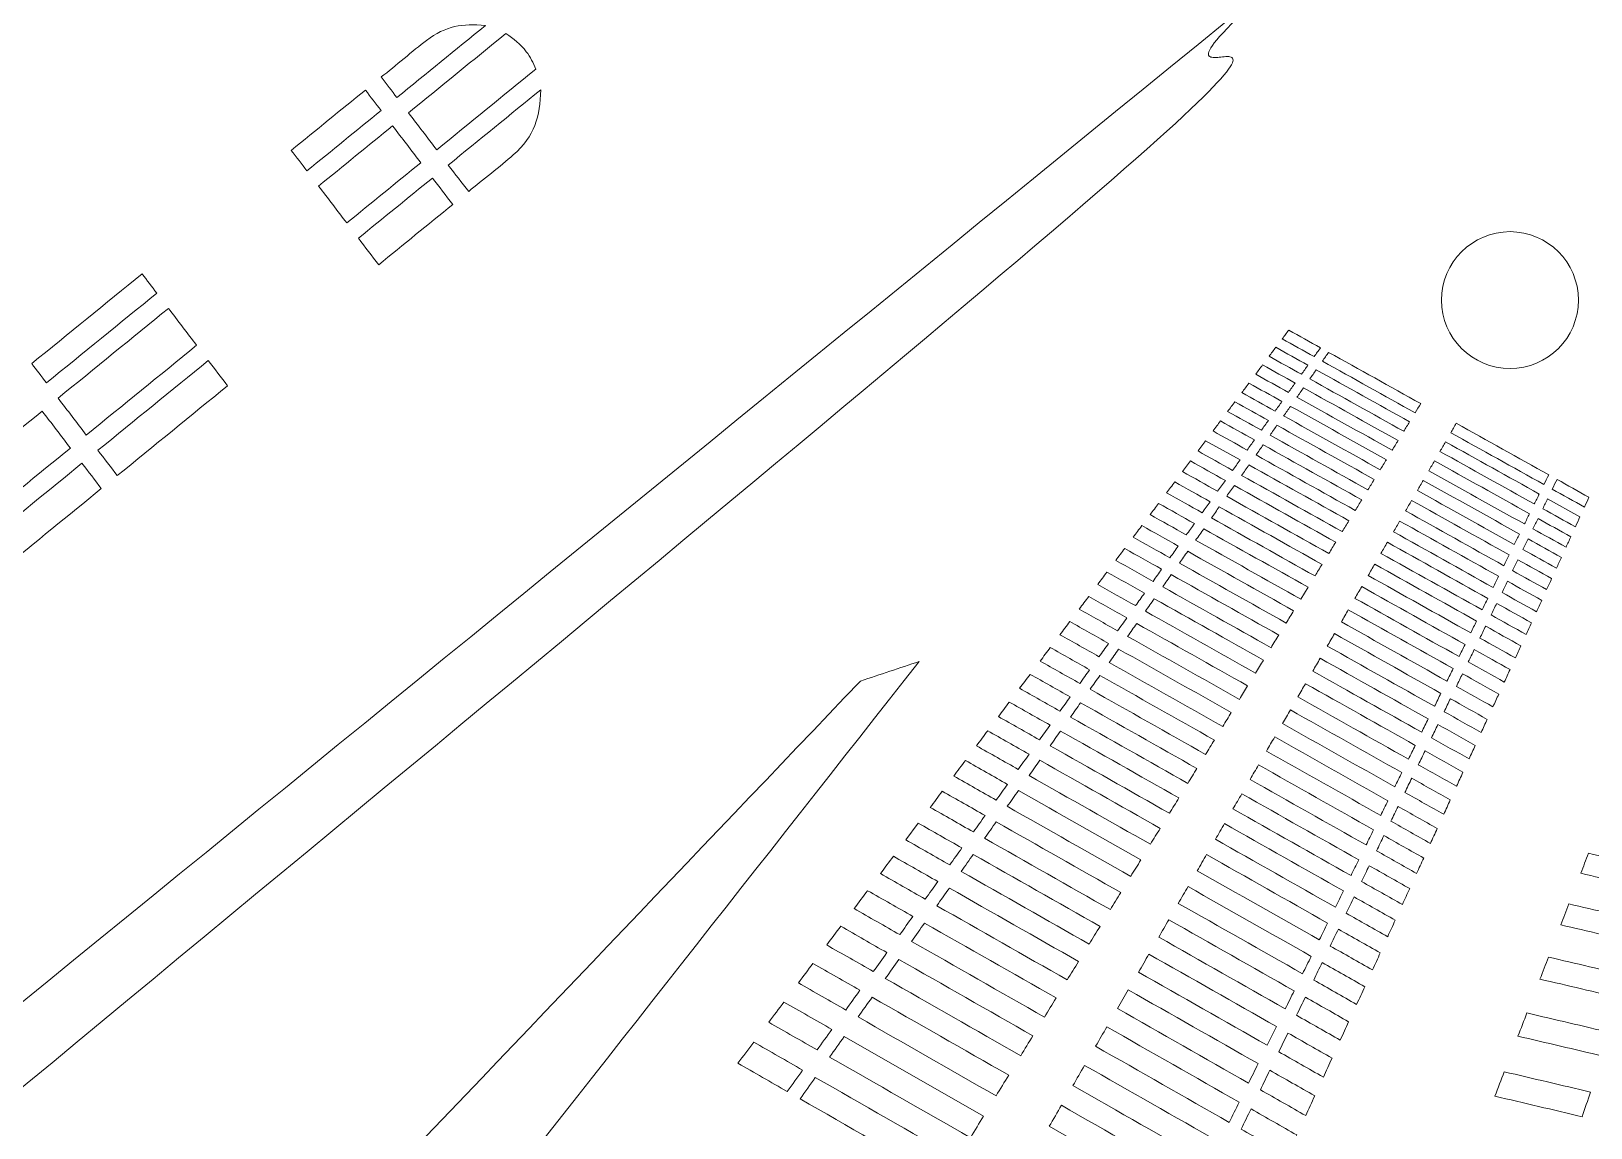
# Model space of a CAD drawing. Header units: millimetres. Extents: x -751 to 1411, y -446 to 1681.
# Drawn here: x -538.7 to -353.3, y -188.4 to -58 of the extents above; entities that cross this region are included whole.
import ezdxf

# ---------------------------------------------------------------- set-up
doc = ezdxf.new("R2010")
doc.units = ezdxf.units.MM
doc.header["$MEASUREMENT"] = 0
doc.layers.add('Layer 6', color=7, linetype='Continuous')

msp = doc.modelspace()

# ---------------------------------------------------------------- linework, layer by layer
at = {"layer": 'Layer 6', "lineweight": 0}
for points, knots in [([(-198.52, 551.4), (-477.55, 551.4), (-697.08, 331.88), (-697.08, 52.85), (-697.08, -226.18), (-477.55, -445.71), (-198.52, -445.71), (80.51, -445.71), (300.03, -226.18), (300.03, 52.85), (300.03, 331.88), (80.51, 551.4), (-198.52, 551.4)], [0, 0, 0, 0, 1, 1, 1, 2, 2, 2, 3, 3, 3, 4, 4, 4, 4]), ([(-594.16, -217.79), (-525.24, -161.69), (-460.67, -108.99), (-390.08, -51.58), (-414.52, -73.59), (-375.37, -45.83), (-413.69, -78.7), (-452.01, -111.58), (-539.12, -182.65), (-586.79, -222.85), (-593.53, -224.51), (-590.73, -218.71), (-594.16, -217.79)], [0, 0, 0, 0, 1, 1, 1, 2, 2, 2, 3, 3, 3, 4, 4, 4, 4]), ([(-495.22, -65.94), (-495.84, -65.12), (-496.47, -64.33), (-497.08, -63.49), (-495.39, -62.18), (-493.32, -60.36), (-491.72, -59.15), (-489.38, -57.39), (-487.45, -57.11), (-484.71, -57.38), (-488.23, -60.25), (-491.72, -63.08), (-495.22, -65.94)], [0, 0, 0, 0, 1, 1, 1, 2, 2, 2, 3, 3, 3, 4, 4, 4, 4]), ([(-490.49, -72.15), (-491.61, -70.68), (-492.72, -69.22), (-493.84, -67.75), (-489.99, -64.61), (-486.13, -61.47), (-482.28, -58.33), (-481.33, -58.93), (-480.54, -59.58), (-479.84, -60.48), (-479.36, -61.09), (-479.01, -61.83), (-478.71, -62.55), (-482.64, -65.75), (-486.56, -68.95), (-490.49, -72.15)], [0, 0, 0, 0, 1, 1, 1, 2, 2, 2, 3, 3, 3, 4, 4, 4, 5, 5, 5, 5]), ([(-505.92, -74.65), (-506.54, -73.84), (-507.16, -73.02), (-507.78, -72.21), (-504.84, -69.82), (-501.91, -67.43), (-498.97, -65.04), (-498.35, -65.85), (-497.73, -66.67), (-497.11, -67.48), (-500.05, -69.87), (-502.98, -72.26), (-505.92, -74.65)], [0, 0, 0, 0, 1, 1, 1, 2, 2, 2, 3, 3, 3, 4, 4, 4, 4]), ([(-489.11, -73.96), (-485.45, -70.97), (-481.8, -68), (-478.13, -65.01), (-478.18, -68.21), (-478.85, -70.5), (-481.39, -72.76), (-482.88, -74.1), (-485.07, -75.72), (-486.69, -77.11), (-487.52, -76.07), (-488.3, -75.01), (-489.11, -73.96)], [0, 0, 0, 0, 1, 1, 1, 2, 2, 2, 3, 3, 3, 4, 4, 4, 4]), ([(-495.73, -69.29), (-494.62, -70.76), (-493.5, -72.22), (-492.38, -73.68), (-495.32, -76.07), (-498.25, -78.46), (-501.18, -80.85), (-502.3, -79.39), (-503.42, -77.92), (-504.53, -76.46), (-501.6, -74.07), (-498.67, -71.68), (-495.73, -69.29)], [0, 0, 0, 0, 1, 1, 1, 2, 2, 2, 3, 3, 3, 4, 4, 4, 4]), ([(-488.59, -78.65), (-491.53, -81.04), (-494.46, -83.43), (-497.39, -85.82), (-498.2, -84.77), (-499, -83.72), (-499.8, -82.66), (-496.87, -80.27), (-493.93, -77.89), (-491, -75.5), (-490.2, -76.55), (-489.4, -77.6), (-488.59, -78.65)], [0, 0, 0, 0, 1, 1, 1, 2, 2, 2, 3, 3, 3, 4, 4, 4, 4]), ([(-362.9, -98.15), (-367.39, -98.15), (-371.04, -94.51), (-371.04, -90.02), (-371.04, -85.52), (-367.39, -81.88), (-362.9, -81.88), (-358.41, -81.88), (-354.77, -85.52), (-354.77, -90.02), (-354.77, -94.51), (-358.41, -98.15), (-362.9, -98.15)], [0, 0, 0, 0, 1, 1, 1, 2, 2, 2, 3, 3, 3, 4, 4, 4, 4]), ([(-536.88, -99.86), (-537.46, -99.1), (-538.04, -98.33), (-538.63, -97.57), (-534.26, -94.01), (-529.89, -90.45), (-525.51, -86.89), (-524.93, -87.65), (-524.35, -88.42), (-523.76, -89.19), (-528.14, -92.75), (-532.51, -96.3), (-536.88, -99.86)], [0, 0, 0, 0, 1, 1, 1, 2, 2, 2, 3, 3, 3, 4, 4, 4, 4]), ([(-532.15, -106.07), (-533.26, -104.6), (-534.38, -103.14), (-535.5, -101.68), (-531.13, -98.12), (-526.75, -94.56), (-522.38, -91), (-521.27, -92.46), (-520.15, -93.93), (-519.03, -95.39), (-523.4, -98.95), (-527.78, -102.51), (-532.15, -106.07)], [0, 0, 0, 0, 1, 1, 1, 2, 2, 2, 3, 3, 3, 4, 4, 4, 4]), ([(-386.18, -96.74), (-387.45, -96.03), (-388.71, -95.33), (-389.98, -94.62), (-389.72, -94.28), (-389.46, -93.93), (-389.2, -93.59), (-387.94, -94.29), (-386.69, -94.99), (-385.43, -95.69), (-385.68, -96.04), (-385.93, -96.39), (-386.18, -96.74)], [0, 0, 0, 0, 1, 1, 1, 2, 2, 2, 3, 3, 3, 4, 4, 4, 4]), ([(-386.92, -97.76), (-387.18, -98.12), (-387.43, -98.48), (-387.69, -98.84), (-388.97, -98.12), (-390.25, -97.41), (-391.53, -96.7), (-391.27, -96.34), (-391, -95.99), (-390.74, -95.63), (-389.46, -96.34), (-388.19, -97.05), (-386.92, -97.76)], [0, 0, 0, 0, 1, 1, 1, 2, 2, 2, 3, 3, 3, 4, 4, 4, 4]), ([(-374.18, -103.42), (-377.85, -101.38), (-381.53, -99.33), (-385.2, -97.28), (-384.95, -96.93), (-384.71, -96.58), (-384.46, -96.23), (-380.81, -98.26), (-377.16, -100.29), (-373.51, -102.33), (-373.73, -102.69), (-373.96, -103.06), (-374.18, -103.42)], [0, 0, 0, 0, 1, 1, 1, 2, 2, 2, 3, 3, 3, 4, 4, 4, 4]), ([(-530.77, -107.88), (-526.39, -104.32), (-522.02, -100.76), (-517.65, -97.2), (-516.89, -98.2), (-516.12, -99.21), (-515.36, -100.21), (-519.73, -103.77), (-524.1, -107.33), (-528.47, -110.89), (-529.23, -109.89), (-530, -108.88), (-530.77, -107.88)], [0, 0, 0, 0, 1, 1, 1, 2, 2, 2, 3, 3, 3, 4, 4, 4, 4]), ([(-388.44, -99.89), (-388.71, -100.26), (-388.97, -100.63), (-389.24, -101), (-390.54, -100.27), (-391.83, -99.55), (-393.13, -98.83), (-392.86, -98.46), (-392.59, -98.1), (-392.31, -97.73), (-391.02, -98.45), (-389.73, -99.17), (-388.44, -99.89)], [0, 0, 0, 0, 1, 1, 1, 2, 2, 2, 3, 3, 3, 4, 4, 4, 4]), ([(-390.01, -102.08), (-390.28, -102.46), (-390.56, -102.84), (-390.83, -103.22), (-392.14, -102.48), (-393.46, -101.75), (-394.78, -101.01), (-394.5, -100.64), (-394.21, -100.27), (-393.93, -99.89), (-392.63, -100.62), (-391.32, -101.35), (-390.01, -102.08)], [0, 0, 0, 0, 1, 1, 1, 2, 2, 2, 3, 3, 3, 4, 4, 4, 4]), ([(-374.84, -104.49), (-375.07, -104.87), (-375.3, -105.24), (-375.53, -105.62), (-379.25, -103.54), (-382.97, -101.47), (-386.7, -99.39), (-386.44, -99.03), (-386.19, -98.67), (-385.93, -98.31), (-382.23, -100.37), (-378.53, -102.43), (-374.84, -104.49)], [0, 0, 0, 0, 1, 1, 1, 2, 2, 2, 3, 3, 3, 4, 4, 4, 4]), ([(-376.91, -107.87), (-380.68, -105.77), (-384.46, -103.66), (-388.23, -101.56), (-387.97, -101.19), (-387.71, -100.82), (-387.44, -100.45), (-383.7, -102.54), (-379.95, -104.63), (-376.2, -106.72), (-376.44, -107.1), (-376.67, -107.49), (-376.91, -107.87)], [0, 0, 0, 0, 1, 1, 1, 2, 2, 2, 3, 3, 3, 4, 4, 4, 4]), ([(-537.39, -103.22), (-536.27, -104.68), (-535.15, -106.14), (-534.04, -107.61), (-537.96, -110.81), (-541.89, -114), (-545.82, -117.2), (-546.93, -115.74), (-548.05, -114.27), (-549.17, -112.81), (-545.24, -109.61), (-541.31, -106.41), (-537.39, -103.22)], [0, 0, 0, 0, 1, 1, 1, 2, 2, 2, 3, 3, 3, 4, 4, 4, 4]), ([(-391.62, -104.33), (-391.9, -104.72), (-392.18, -105.11), (-392.46, -105.5), (-393.8, -104.75), (-395.13, -104.01), (-396.47, -103.26), (-396.18, -102.88), (-395.89, -102.49), (-395.6, -102.11), (-394.27, -102.85), (-392.95, -103.59), (-391.62, -104.33)], [0, 0, 0, 0, 1, 1, 1, 2, 2, 2, 3, 3, 3, 4, 4, 4, 4]), ([(-377.6, -109), (-377.85, -109.4), (-378.09, -109.8), (-378.33, -110.19), (-382.16, -108.06), (-385.98, -105.92), (-389.81, -103.79), (-389.54, -103.41), (-389.27, -103.03), (-389, -102.65), (-385.2, -104.76), (-381.4, -106.88), (-377.6, -109)], [0, 0, 0, 0, 1, 1, 1, 2, 2, 2, 3, 3, 3, 4, 4, 4, 4]), ([(-393.28, -106.64), (-393.57, -107.04), (-393.86, -107.44), (-394.14, -107.85), (-395.5, -107.09), (-396.85, -106.33), (-398.2, -105.58), (-397.91, -105.18), (-397.61, -104.79), (-397.31, -104.39), (-395.97, -105.14), (-394.63, -105.89), (-393.28, -106.64)], [0, 0, 0, 0, 1, 1, 1, 2, 2, 2, 3, 3, 3, 4, 4, 4, 4]), ([(-379.04, -111.35), (-379.29, -111.76), (-379.54, -112.17), (-379.79, -112.58), (-383.67, -110.41), (-387.55, -108.24), (-391.43, -106.08), (-391.15, -105.69), (-390.87, -105.29), (-390.6, -104.9), (-386.75, -107.05), (-382.89, -109.2), (-379.04, -111.35)], [0, 0, 0, 0, 1, 1, 1, 2, 2, 2, 3, 3, 3, 4, 4, 4, 4]), ([(-369.94, -105.79), (-369.72, -105.41), (-369.51, -105.04), (-369.29, -104.67), (-365.63, -106.71), (-361.96, -108.75), (-358.3, -110.79), (-358.49, -111.18), (-358.68, -111.56), (-358.87, -111.95), (-362.56, -109.89), (-366.25, -107.84), (-369.94, -105.79)], [0, 0, 0, 0, 1, 1, 1, 2, 2, 2, 3, 3, 3, 4, 4, 4, 4]), ([(-394.99, -109.02), (-395.28, -109.43), (-395.58, -109.85), (-395.88, -110.26), (-397.25, -109.49), (-398.62, -108.72), (-399.99, -107.96), (-399.69, -107.55), (-399.38, -107.14), (-399.08, -106.74), (-399.08, -106.74), (-394.99, -109.02), (-394.99, -109.02)], [0, 0, 0, 0, 1, 1, 1, 2, 2, 2, 3, 3, 3, 4, 4, 4, 4]), ([(-380.53, -113.77), (-380.78, -114.19), (-381.04, -114.61), (-381.3, -115.03), (-385.23, -112.83), (-389.16, -110.63), (-393.09, -108.43), (-392.81, -108.03), (-392.52, -107.63), (-392.24, -107.22), (-388.34, -109.41), (-384.43, -111.59), (-380.53, -113.77)], [0, 0, 0, 0, 1, 1, 1, 2, 2, 2, 3, 3, 3, 4, 4, 4, 4]), ([(-370.56, -106.87), (-366.85, -108.94), (-363.14, -111.01), (-359.42, -113.08), (-359.62, -113.47), (-359.81, -113.87), (-360.01, -114.26), (-363.75, -112.18), (-367.49, -110.1), (-371.23, -108.01), (-371, -107.63), (-370.78, -107.25), (-370.56, -106.87)], [0, 0, 0, 0, 1, 1, 1, 2, 2, 2, 3, 3, 3, 4, 4, 4, 4]), ([(-396.74, -111.47), (-397.05, -111.9), (-397.35, -112.32), (-397.66, -112.75), (-399.05, -111.97), (-400.44, -111.19), (-401.83, -110.41), (-401.52, -109.99), (-401.2, -109.57), (-400.89, -109.15), (-399.51, -109.92), (-398.12, -110.7), (-396.74, -111.47)], [0, 0, 0, 0, 1, 1, 1, 2, 2, 2, 3, 3, 3, 4, 4, 4, 4]), ([(-360.58, -115.42), (-360.78, -115.83), (-360.98, -116.24), (-361.18, -116.64), (-364.97, -114.53), (-368.76, -112.42), (-372.55, -110.3), (-372.32, -109.91), (-372.1, -109.52), (-371.87, -109.13), (-368.11, -111.23), (-364.34, -113.33), (-360.58, -115.42)], [0, 0, 0, 0, 1, 1, 1, 2, 2, 2, 3, 3, 3, 4, 4, 4, 4]), ([(-530.36, -112.43), (-534.29, -115.63), (-538.21, -118.83), (-542.14, -122.02), (-542.9, -121.02), (-543.67, -120.02), (-544.44, -119.01), (-540.51, -115.82), (-536.58, -112.62), (-532.66, -109.42), (-531.89, -110.42), (-531.12, -111.43), (-530.36, -112.43)], [0, 0, 0, 0, 1, 1, 1, 2, 2, 2, 3, 3, 3, 4, 4, 4, 4]), ([(-382.05, -116.26), (-382.32, -116.69), (-382.58, -117.12), (-382.85, -117.55), (-386.83, -115.32), (-390.82, -113.09), (-394.81, -110.86), (-394.52, -110.44), (-394.22, -110.03), (-393.93, -109.61), (-389.97, -111.83), (-386.01, -114.04), (-382.05, -116.26)], [0, 0, 0, 0, 1, 1, 1, 2, 2, 2, 3, 3, 3, 4, 4, 4, 4]), ([(-398.55, -113.99), (-398.86, -114.43), (-399.18, -114.87), (-399.49, -115.3), (-400.9, -114.51), (-402.32, -113.72), (-403.73, -112.93), (-403.4, -112.5), (-403.08, -112.07), (-402.76, -111.64), (-401.35, -112.42), (-399.95, -113.21), (-398.55, -113.99)], [0, 0, 0, 0, 1, 1, 1, 2, 2, 2, 3, 3, 3, 4, 4, 4, 4]), ([(-383.62, -118.81), (-383.89, -119.26), (-384.17, -119.7), (-384.44, -120.15), (-388.48, -117.88), (-392.53, -115.62), (-396.58, -113.35), (-396.27, -112.92), (-395.97, -112.5), (-395.67, -112.07), (-391.65, -114.32), (-387.64, -116.57), (-383.62, -118.81)], [0, 0, 0, 0, 1, 1, 1, 2, 2, 2, 3, 3, 3, 4, 4, 4, 4]), ([(-361.77, -117.84), (-361.98, -118.25), (-362.18, -118.67), (-362.39, -119.09), (-366.23, -116.95), (-370.07, -114.8), (-373.91, -112.66), (-373.68, -112.26), (-373.45, -111.85), (-373.21, -111.45), (-369.4, -113.58), (-365.59, -115.71), (-361.77, -117.84)], [0, 0, 0, 0, 1, 1, 1, 2, 2, 2, 3, 3, 3, 4, 4, 4, 4]), ([(-357.88, -112.5), (-357.69, -112.11), (-357.5, -111.73), (-357.31, -111.34), (-356.05, -112.05), (-354.78, -112.75), (-353.51, -113.46), (-353.69, -113.85), (-353.87, -114.24), (-354.05, -114.63), (-355.33, -113.92), (-356.6, -113.21), (-357.88, -112.5)], [0, 0, 0, 0, 1, 1, 1, 2, 2, 2, 3, 3, 3, 4, 4, 4, 4]), ([(-400.41, -116.59), (-400.73, -117.04), (-401.06, -117.49), (-401.38, -117.94), (-402.81, -117.14), (-404.25, -116.33), (-405.68, -115.53), (-405.35, -115.09), (-405.01, -114.64), (-404.68, -114.2), (-403.26, -114.99), (-401.83, -115.79), (-400.41, -116.59)], [0, 0, 0, 0, 1, 1, 1, 2, 2, 2, 3, 3, 3, 4, 4, 4, 4]), ([(-385.24, -121.45), (-385.52, -121.91), (-385.8, -122.36), (-386.08, -122.82), (-390.18, -120.52), (-394.29, -118.22), (-398.39, -115.92), (-398.08, -115.48), (-397.77, -115.04), (-397.46, -114.6), (-393.39, -116.88), (-389.31, -119.17), (-385.24, -121.45)], [0, 0, 0, 0, 1, 1, 1, 2, 2, 2, 3, 3, 3, 4, 4, 4, 4]), ([(-375.31, -115.08), (-375.07, -114.66), (-374.83, -114.25), (-374.6, -113.84), (-370.73, -116), (-366.86, -118.16), (-362.99, -120.31), (-363.21, -120.74), (-363.42, -121.17), (-363.63, -121.6), (-367.52, -119.43), (-371.42, -117.25), (-375.31, -115.08)], [0, 0, 0, 0, 1, 1, 1, 2, 2, 2, 3, 3, 3, 4, 4, 4, 4]), ([(-359.01, -114.82), (-358.81, -114.43), (-358.62, -114.03), (-358.43, -113.63), (-358.43, -113.63), (-354.58, -115.78), (-354.58, -115.78), (-354.76, -116.18), (-354.95, -116.58), (-355.13, -116.98), (-356.42, -116.26), (-357.71, -115.54), (-359.01, -114.82)], [0, 0, 0, 0, 1, 1, 1, 2, 2, 2, 3, 3, 3, 4, 4, 4, 4]), ([(-364.25, -122.86), (-364.47, -123.31), (-364.69, -123.75), (-364.91, -124.19), (-368.85, -121.98), (-372.8, -119.77), (-376.75, -117.57), (-376.51, -117.14), (-376.26, -116.72), (-376.02, -116.29), (-372.09, -118.48), (-368.17, -120.67), (-364.25, -122.86)], [0, 0, 0, 0, 1, 1, 1, 2, 2, 2, 3, 3, 3, 4, 4, 4, 4]), ([(-360.17, -117.21), (-359.97, -116.8), (-359.77, -116.39), (-359.57, -115.99), (-358.27, -116.71), (-356.97, -117.44), (-355.67, -118.16), (-355.86, -118.58), (-356.05, -118.99), (-356.24, -119.4), (-357.55, -118.67), (-358.86, -117.94), (-360.17, -117.21)], [0, 0, 0, 0, 1, 1, 1, 2, 2, 2, 3, 3, 3, 4, 4, 4, 4]), ([(-402.33, -119.26), (-402.66, -119.73), (-402.99, -120.19), (-403.33, -120.66), (-404.78, -119.84), (-406.24, -119.03), (-407.69, -118.21), (-407.35, -117.75), (-407, -117.29), (-406.66, -116.83), (-405.22, -117.64), (-403.77, -118.45), (-402.33, -119.26)], [0, 0, 0, 0, 1, 1, 1, 2, 2, 2, 3, 3, 3, 4, 4, 4, 4]), ([(-386.9, -124.16), (-386.9, -124.16), (-387.77, -125.58), (-387.77, -125.58), (-391.93, -123.24), (-396.1, -120.9), (-400.27, -118.57), (-399.95, -118.11), (-399.63, -117.66), (-399.31, -117.21), (-395.17, -119.53), (-391.04, -121.84), (-386.9, -124.16)], [0, 0, 0, 0, 1, 1, 1, 2, 2, 2, 3, 3, 3, 4, 4, 4, 4]), ([(-361.36, -119.66), (-361.16, -119.24), (-360.95, -118.83), (-360.75, -118.41), (-359.43, -119.14), (-358.11, -119.88), (-356.79, -120.61), (-356.99, -121.04), (-357.18, -121.46), (-357.38, -121.89), (-358.7, -121.15), (-360.03, -120.41), (-361.36, -119.66)], [0, 0, 0, 0, 1, 1, 1, 2, 2, 2, 3, 3, 3, 4, 4, 4, 4]), ([(-404.31, -122.02), (-404.65, -122.5), (-404.99, -122.98), (-405.34, -123.46), (-406.81, -122.63), (-408.29, -121.8), (-409.77, -120.97), (-409.41, -120.5), (-409.06, -120.03), (-408.7, -119.55), (-407.24, -120.38), (-405.77, -121.2), (-404.31, -122.02)], [0, 0, 0, 0, 1, 1, 1, 2, 2, 2, 3, 3, 3, 4, 4, 4, 4]), ([(-388.62, -126.96), (-388.91, -127.45), (-389.21, -127.93), (-389.51, -128.42), (-393.74, -126.04), (-397.97, -123.67), (-402.2, -121.29), (-401.87, -120.83), (-401.54, -120.36), (-401.21, -119.89), (-397.01, -122.25), (-392.81, -124.6), (-388.62, -126.96)], [0, 0, 0, 0, 1, 1, 1, 2, 2, 2, 3, 3, 3, 4, 4, 4, 4]), ([(-378.24, -120.13), (-377.98, -119.69), (-377.73, -119.25), (-377.48, -118.81), (-373.5, -121.04), (-369.52, -123.26), (-365.54, -125.49), (-365.77, -125.94), (-365.99, -126.4), (-366.22, -126.85), (-370.22, -124.61), (-374.23, -122.37), (-378.24, -120.13)], [0, 0, 0, 0, 1, 1, 1, 2, 2, 2, 3, 3, 3, 4, 4, 4, 4]), ([(-406.34, -124.87), (-406.7, -125.36), (-407.05, -125.86), (-407.41, -126.35), (-408.91, -125.51), (-410.41, -124.67), (-411.91, -123.82), (-411.54, -123.33), (-411.18, -122.85), (-410.81, -122.36), (-409.32, -123.2), (-407.83, -124.03), (-406.34, -124.87)], [0, 0, 0, 0, 1, 1, 1, 2, 2, 2, 3, 3, 3, 4, 4, 4, 4]), ([(-379.76, -122.76), (-379.5, -122.31), (-379.24, -121.86), (-378.98, -121.41), (-374.95, -123.67), (-370.91, -125.93), (-366.88, -128.19), (-367.11, -128.65), (-367.34, -129.12), (-367.57, -129.59), (-371.63, -127.32), (-375.7, -125.04), (-379.76, -122.76)], [0, 0, 0, 0, 1, 1, 1, 2, 2, 2, 3, 3, 3, 4, 4, 4, 4]), ([(-362.59, -122.19), (-362.38, -121.76), (-362.17, -121.32), (-361.96, -120.89), (-360.62, -121.64), (-359.28, -122.39), (-357.95, -123.13), (-358.15, -123.57), (-358.35, -124.01), (-358.55, -124.44), (-359.89, -123.69), (-361.24, -122.94), (-362.59, -122.19)], [0, 0, 0, 0, 1, 1, 1, 2, 2, 2, 3, 3, 3, 4, 4, 4, 4]), ([(-390.38, -129.84), (-390.69, -130.34), (-391, -130.84), (-391.31, -131.35), (-395.6, -128.93), (-399.9, -126.52), (-404.19, -124.11), (-403.85, -123.62), (-403.51, -123.14), (-403.17, -122.66), (-398.91, -125.06), (-394.65, -127.45), (-390.38, -129.84)], [0, 0, 0, 0, 1, 1, 1, 2, 2, 2, 3, 3, 3, 4, 4, 4, 4]), ([(-381.33, -125.48), (-381.07, -125.02), (-380.8, -124.55), (-380.53, -124.09), (-376.43, -126.38), (-372.34, -128.67), (-368.25, -130.97), (-368.49, -131.45), (-368.72, -131.93), (-368.96, -132.41), (-373.09, -130.1), (-377.21, -127.79), (-381.33, -125.48)], [0, 0, 0, 0, 1, 1, 1, 2, 2, 2, 3, 3, 3, 4, 4, 4, 4]), ([(-363.85, -124.78), (-363.63, -124.34), (-363.42, -123.89), (-363.2, -123.45), (-361.84, -124.21), (-360.49, -124.97), (-359.13, -125.72), (-359.34, -126.17), (-359.54, -126.62), (-359.75, -127.07), (-361.12, -126.31), (-362.48, -125.55), (-363.85, -124.78)], [0, 0, 0, 0, 1, 1, 1, 2, 2, 2, 3, 3, 3, 4, 4, 4, 4]), ([(-408.45, -127.81), (-408.81, -128.32), (-409.18, -128.83), (-409.55, -129.34), (-411.07, -128.48), (-412.59, -127.62), (-414.12, -126.76), (-413.74, -126.26), (-413.36, -125.76), (-412.98, -125.25), (-411.47, -126.1), (-409.96, -126.95), (-408.45, -127.81)], [0, 0, 0, 0, 1, 1, 1, 2, 2, 2, 3, 3, 3, 4, 4, 4, 4]), ([(-392.21, -132.82), (-392.53, -133.33), (-392.84, -133.85), (-393.16, -134.37), (-397.52, -131.91), (-401.88, -129.46), (-406.24, -127.01), (-405.89, -126.51), (-405.54, -126.01), (-405.19, -125.52), (-400.86, -127.95), (-396.54, -130.38), (-392.21, -132.82)], [0, 0, 0, 0, 1, 1, 1, 2, 2, 2, 3, 3, 3, 4, 4, 4, 4]), ([(-382.95, -128.28), (-382.68, -127.8), (-382.4, -127.32), (-382.12, -126.84), (-377.97, -129.17), (-373.81, -131.5), (-369.66, -133.83), (-369.9, -134.33), (-370.15, -134.82), (-370.4, -135.32), (-374.58, -132.97), (-378.77, -130.62), (-382.95, -128.28)], [0, 0, 0, 0, 1, 1, 1, 2, 2, 2, 3, 3, 3, 4, 4, 4, 4]), ([(-365.14, -127.45), (-364.92, -127), (-364.7, -126.54), (-364.48, -126.08), (-363.1, -126.85), (-361.73, -127.62), (-360.35, -128.39), (-360.56, -128.85), (-360.78, -129.31), (-360.99, -129.78), (-362.37, -129), (-363.76, -128.23), (-365.14, -127.45)], [0, 0, 0, 0, 1, 1, 1, 2, 2, 2, 3, 3, 3, 4, 4, 4, 4]), ([(-410.62, -130.84), (-411, -131.36), (-411.38, -131.89), (-411.76, -132.42), (-413.3, -131.55), (-414.85, -130.67), (-416.4, -129.8), (-416.01, -129.28), (-415.62, -128.76), (-415.23, -128.24), (-413.69, -129.11), (-412.16, -129.97), (-410.62, -130.84)], [0, 0, 0, 0, 1, 1, 1, 2, 2, 2, 3, 3, 3, 4, 4, 4, 4]), ([(-394.09, -135.89), (-394.42, -136.42), (-394.75, -136.95), (-395.07, -137.49), (-399.5, -134.99), (-403.93, -132.5), (-408.36, -130), (-408, -129.49), (-407.64, -128.98), (-407.28, -128.47), (-402.88, -130.94), (-398.49, -133.41), (-394.09, -135.89)], [0, 0, 0, 0, 1, 1, 1, 2, 2, 2, 3, 3, 3, 4, 4, 4, 4]), ([(-384.62, -131.16), (-384.34, -130.67), (-384.05, -130.17), (-383.77, -129.68), (-379.55, -132.05), (-375.33, -134.41), (-371.12, -136.78), (-371.37, -137.29), (-371.62, -137.8), (-371.87, -138.32), (-376.12, -135.93), (-380.37, -133.55), (-384.62, -131.16)], [0, 0, 0, 0, 1, 1, 1, 2, 2, 2, 3, 3, 3, 4, 4, 4, 4]), ([(-366.48, -130.2), (-366.25, -129.73), (-366.02, -129.26), (-365.79, -128.79), (-364.4, -129.57), (-363, -130.35), (-361.61, -131.13), (-361.83, -131.61), (-362.05, -132.09), (-362.26, -132.56), (-363.67, -131.78), (-365.07, -130.99), (-366.48, -130.2)], [0, 0, 0, 0, 1, 1, 1, 2, 2, 2, 3, 3, 3, 4, 4, 4, 4]), ([(-412.87, -133.97), (-413.26, -134.51), (-413.65, -135.06), (-414.04, -135.6), (-415.61, -134.72), (-417.18, -133.83), (-418.76, -132.94), (-418.35, -132.4), (-417.95, -131.86), (-417.55, -131.33), (-415.99, -132.21), (-414.43, -133.09), (-412.87, -133.97)], [0, 0, 0, 0, 1, 1, 1, 2, 2, 2, 3, 3, 3, 4, 4, 4, 4]), ([(-396.03, -139.05), (-396.37, -139.61), (-396.71, -140.16), (-397.05, -140.71), (-401.55, -138.17), (-406.05, -135.63), (-410.55, -133.1), (-410.18, -132.57), (-409.8, -132.04), (-409.43, -131.51), (-404.96, -134.02), (-400.5, -136.54), (-396.03, -139.05)], [0, 0, 0, 0, 1, 1, 1, 2, 2, 2, 3, 3, 3, 4, 4, 4, 4]), ([(-367.86, -133.03), (-367.62, -132.55), (-367.39, -132.06), (-367.15, -131.58), (-365.73, -132.37), (-364.32, -133.17), (-362.9, -133.96), (-363.13, -134.45), (-363.35, -134.94), (-363.58, -135.43), (-365, -134.63), (-366.43, -133.83), (-367.86, -133.03)], [0, 0, 0, 0, 1, 1, 1, 2, 2, 2, 3, 3, 3, 4, 4, 4, 4]), ([(-560.19, -261.21), (-520.17, -219.25), (-480.14, -177.29), (-440.12, -135.32), (-437.79, -134.54), (-435.47, -133.77), (-433.14, -132.99), (-470.79, -180.91), (-508.44, -228.83), (-546.1, -276.74), (-550.89, -271.65), (-555.59, -266.48), (-560.19, -261.21)], [0, 0, 0, 0, 1, 1, 1, 2, 2, 2, 3, 3, 3, 4, 4, 4, 4]), ([(-386.34, -134.13), (-386.05, -133.63), (-385.76, -133.12), (-385.46, -132.61), (-381.18, -135.01), (-376.9, -137.42), (-372.62, -139.82), (-372.88, -140.35), (-373.14, -140.88), (-373.4, -141.41), (-377.71, -138.98), (-382.03, -136.56), (-386.34, -134.13)], [0, 0, 0, 0, 1, 1, 1, 2, 2, 2, 3, 3, 3, 4, 4, 4, 4]), ([(-415.18, -137.2), (-415.59, -137.77), (-415.99, -138.33), (-416.4, -138.89), (-418, -137.99), (-419.6, -137.09), (-421.2, -136.18), (-420.78, -135.63), (-420.36, -135.07), (-419.94, -134.52), (-418.36, -135.41), (-416.77, -136.31), (-415.18, -137.2)], [0, 0, 0, 0, 1, 1, 1, 2, 2, 2, 3, 3, 3, 4, 4, 4, 4]), ([(-398.04, -142.33), (-398.39, -142.9), (-398.74, -143.47), (-399.09, -144.04), (-403.67, -141.45), (-408.24, -138.87), (-412.82, -136.29), (-412.43, -135.75), (-412.04, -135.2), (-411.65, -134.65), (-407.12, -137.21), (-402.58, -139.77), (-398.04, -142.33)], [0, 0, 0, 0, 1, 1, 1, 2, 2, 2, 3, 3, 3, 4, 4, 4, 4]), ([(-369.27, -135.95), (-369.03, -135.45), (-368.79, -134.95), (-368.55, -134.45), (-367.11, -135.26), (-365.67, -136.06), (-364.24, -136.87), (-364.47, -137.37), (-364.7, -137.88), (-364.93, -138.39), (-366.38, -137.57), (-367.83, -136.76), (-369.27, -135.95)], [0, 0, 0, 0, 1, 1, 1, 2, 2, 2, 3, 3, 3, 4, 4, 4, 4]), ([(-388.12, -137.2), (-387.82, -136.68), (-387.51, -136.15), (-387.21, -135.63), (-382.86, -138.07), (-378.51, -140.52), (-374.16, -142.96), (-374.43, -143.51), (-374.7, -144.05), (-374.97, -144.6), (-379.35, -142.13), (-383.74, -139.67), (-388.12, -137.2)], [0, 0, 0, 0, 1, 1, 1, 2, 2, 2, 3, 3, 3, 4, 4, 4, 4]), ([(-417.58, -140.55), (-418, -141.13), (-418.42, -141.72), (-418.84, -142.3), (-420.46, -141.38), (-422.09, -140.46), (-423.72, -139.54), (-423.29, -138.97), (-422.85, -138.39), (-422.42, -137.82), (-420.81, -138.73), (-419.2, -139.64), (-417.58, -140.55)], [0, 0, 0, 0, 1, 1, 1, 2, 2, 2, 3, 3, 3, 4, 4, 4, 4]), ([(-400.12, -145.71), (-400.48, -146.3), (-400.84, -146.89), (-401.2, -147.48), (-405.85, -144.85), (-410.5, -142.22), (-415.15, -139.6), (-414.75, -139.03), (-414.35, -138.47), (-413.95, -137.9), (-409.34, -140.5), (-404.73, -143.11), (-400.12, -145.71)], [0, 0, 0, 0, 1, 1, 1, 2, 2, 2, 3, 3, 3, 4, 4, 4, 4]), ([(-389.95, -140.37), (-389.64, -139.83), (-389.33, -139.29), (-389.01, -138.74), (-384.6, -141.23), (-380.18, -143.71), (-375.76, -146.2), (-376.04, -146.76), (-376.32, -147.33), (-376.6, -147.89), (-381.05, -145.38), (-385.5, -142.88), (-389.95, -140.37)], [0, 0, 0, 0, 1, 1, 1, 2, 2, 2, 3, 3, 3, 4, 4, 4, 4]), ([(-370.73, -138.96), (-370.48, -138.44), (-370.23, -137.93), (-369.98, -137.41), (-368.53, -138.23), (-367.07, -139.05), (-365.61, -139.87), (-365.85, -140.39), (-366.09, -140.91), (-366.33, -141.43), (-367.8, -140.61), (-369.27, -139.78), (-370.73, -138.96)], [0, 0, 0, 0, 1, 1, 1, 2, 2, 2, 3, 3, 3, 4, 4, 4, 4]), ([(-372.24, -142.06), (-371.98, -141.53), (-371.73, -141), (-371.47, -140.47), (-369.99, -141.3), (-368.51, -142.13), (-367.03, -142.96), (-367.27, -143.5), (-367.52, -144.04), (-367.76, -144.57), (-369.26, -143.74), (-370.75, -142.9), (-372.24, -142.06)], [0, 0, 0, 0, 1, 1, 1, 2, 2, 2, 3, 3, 3, 4, 4, 4, 4]), ([(-420.07, -144.01), (-420.5, -144.62), (-420.93, -145.22), (-421.36, -145.82), (-423.02, -144.89), (-424.67, -143.95), (-426.33, -143.01), (-425.88, -142.42), (-425.43, -141.82), (-424.99, -141.23), (-423.35, -142.16), (-421.71, -143.09), (-420.07, -144.01)], [0, 0, 0, 0, 1, 1, 1, 2, 2, 2, 3, 3, 3, 4, 4, 4, 4]), ([(-402.26, -149.21), (-402.64, -149.82), (-403.01, -150.43), (-403.39, -151.04), (-408.11, -148.36), (-412.84, -145.69), (-417.57, -143.01), (-417.16, -142.43), (-416.75, -141.84), (-416.33, -141.26), (-411.64, -143.91), (-406.95, -146.56), (-402.26, -149.21)], [0, 0, 0, 0, 1, 1, 1, 2, 2, 2, 3, 3, 3, 4, 4, 4, 4]), ([(-391.85, -143.64), (-391.52, -143.08), (-391.2, -142.52), (-390.87, -141.96), (-386.39, -144.49), (-381.9, -147.02), (-377.41, -149.54), (-377.7, -150.13), (-377.99, -150.71), (-378.27, -151.29), (-382.8, -148.74), (-387.32, -146.19), (-391.85, -143.64)], [0, 0, 0, 0, 1, 1, 1, 2, 2, 2, 3, 3, 3, 4, 4, 4, 4]), ([(-373.8, -145.26), (-373.53, -144.71), (-373.26, -144.16), (-373, -143.62), (-371.49, -144.46), (-369.99, -145.31), (-368.49, -146.15), (-368.74, -146.71), (-369, -147.26), (-369.25, -147.82), (-370.77, -146.96), (-372.28, -146.11), (-373.8, -145.26)], [0, 0, 0, 0, 1, 1, 1, 2, 2, 2, 3, 3, 3, 4, 4, 4, 4]), ([(-422.63, -147.6), (-423.08, -148.22), (-423.53, -148.85), (-423.98, -149.47), (-425.66, -148.52), (-427.34, -147.57), (-429.03, -146.61), (-428.57, -145.99), (-428.1, -145.38), (-427.64, -144.76), (-425.97, -145.71), (-424.3, -146.65), (-422.63, -147.6)], [0, 0, 0, 0, 1, 1, 1, 2, 2, 2, 3, 3, 3, 4, 4, 4, 4]), ([(-404.48, -152.83), (-404.87, -153.46), (-405.26, -154.09), (-405.65, -154.72), (-410.46, -152), (-415.27, -149.28), (-420.08, -146.55), (-419.65, -145.95), (-419.22, -145.34), (-418.79, -144.73), (-414.02, -147.43), (-409.25, -150.13), (-404.48, -152.83)], [0, 0, 0, 0, 1, 1, 1, 2, 2, 2, 3, 3, 3, 4, 4, 4, 4]), ([(-393.8, -147.02), (-393.47, -146.44), (-393.13, -145.86), (-392.8, -145.28), (-388.24, -147.86), (-383.68, -150.43), (-379.12, -153), (-379.41, -153.6), (-379.71, -154.2), (-380.01, -154.8), (-384.61, -152.21), (-389.2, -149.61), (-393.8, -147.02)], [0, 0, 0, 0, 1, 1, 1, 2, 2, 2, 3, 3, 3, 4, 4, 4, 4]), ([(-375.4, -148.56), (-375.13, -148), (-374.85, -147.43), (-374.58, -146.87), (-373.05, -147.73), (-371.52, -148.59), (-370, -149.45), (-370.26, -150.02), (-370.52, -150.59), (-370.78, -151.16), (-372.32, -150.3), (-373.86, -149.43), (-375.4, -148.56)], [0, 0, 0, 0, 1, 1, 1, 2, 2, 2, 3, 3, 3, 4, 4, 4, 4]), ([(-425.3, -151.31), (-425.76, -151.96), (-426.22, -152.61), (-426.69, -153.26), (-428.4, -152.28), (-430.11, -151.31), (-431.83, -150.34), (-431.35, -149.7), (-430.87, -149.06), (-430.39, -148.42), (-428.69, -149.39), (-426.99, -150.35), (-425.3, -151.31)], [0, 0, 0, 0, 1, 1, 1, 2, 2, 2, 3, 3, 3, 4, 4, 4, 4]), ([(-406.78, -156.58), (-407.18, -157.23), (-407.59, -157.89), (-407.99, -158.54), (-412.88, -155.76), (-417.78, -152.99), (-422.67, -150.21), (-422.23, -149.59), (-421.78, -148.96), (-421.34, -148.33), (-416.49, -151.08), (-411.64, -153.83), (-406.78, -156.58)], [0, 0, 0, 0, 1, 1, 1, 2, 2, 2, 3, 3, 3, 4, 4, 4, 4]), ([(-395.83, -150.51), (-395.48, -149.92), (-395.13, -149.32), (-394.79, -148.72), (-390.15, -151.34), (-385.51, -153.95), (-380.88, -156.57), (-381.19, -157.19), (-381.49, -157.82), (-381.8, -158.44), (-386.47, -155.8), (-391.15, -153.16), (-395.83, -150.51)], [0, 0, 0, 0, 1, 1, 1, 2, 2, 2, 3, 3, 3, 4, 4, 4, 4]), ([(-377.06, -151.97), (-376.78, -151.39), (-376.49, -150.81), (-376.21, -150.22), (-374.66, -151.1), (-373.1, -151.97), (-371.55, -152.85), (-371.82, -153.44), (-372.09, -154.03), (-372.37, -154.62), (-373.93, -153.74), (-375.5, -152.86), (-377.06, -151.97)], [0, 0, 0, 0, 1, 1, 1, 2, 2, 2, 3, 3, 3, 4, 4, 4, 4]), ([(-428.05, -155.16), (-428.54, -155.83), (-429.02, -156.51), (-429.5, -157.18), (-431.24, -156.19), (-432.99, -155.19), (-434.73, -154.2), (-434.73, -154.2), (-433.24, -152.22), (-433.24, -152.22), (-431.51, -153.2), (-429.78, -154.18), (-428.05, -155.16)], [0, 0, 0, 0, 1, 1, 1, 2, 2, 2, 3, 3, 3, 4, 4, 4, 4]), ([(-409.17, -160.46), (-409.58, -161.14), (-410, -161.82), (-410.41, -162.49), (-415.39, -159.67), (-420.38, -156.84), (-425.36, -154.01), (-424.9, -153.36), (-424.44, -152.71), (-423.98, -152.06), (-419.04, -154.86), (-414.1, -157.66), (-409.17, -160.46)], [0, 0, 0, 0, 1, 1, 1, 2, 2, 2, 3, 3, 3, 4, 4, 4, 4]), ([(-397.92, -154.13), (-397.56, -153.51), (-397.2, -152.89), (-396.84, -152.27), (-392.13, -154.94), (-387.41, -157.6), (-382.7, -160.27), (-383.02, -160.91), (-383.34, -161.55), (-383.65, -162.2), (-388.41, -159.51), (-393.16, -156.82), (-397.92, -154.13)], [0, 0, 0, 0, 1, 1, 1, 2, 2, 2, 3, 3, 3, 4, 4, 4, 4]), ([(-378.77, -155.5), (-378.48, -154.9), (-378.19, -154.29), (-377.89, -153.69), (-376.32, -154.58), (-374.74, -155.47), (-373.16, -156.36), (-373.44, -156.97), (-373.72, -157.58), (-374, -158.19), (-375.59, -157.3), (-377.18, -156.4), (-378.77, -155.5)], [0, 0, 0, 0, 1, 1, 1, 2, 2, 2, 3, 3, 3, 4, 4, 4, 4]), ([(-430.92, -159.16), (-431.42, -159.85), (-431.92, -160.55), (-432.42, -161.25), (-434.19, -160.24), (-435.97, -159.22), (-437.74, -158.21), (-437.23, -157.53), (-436.71, -156.84), (-436.2, -156.15), (-434.44, -157.15), (-432.68, -158.15), (-430.92, -159.16)], [0, 0, 0, 0, 1, 1, 1, 2, 2, 2, 3, 3, 3, 4, 4, 4, 4]), ([(-411.63, -164.49), (-412.07, -165.19), (-412.5, -165.89), (-412.93, -166.6), (-418, -163.71), (-423.07, -160.83), (-428.14, -157.95), (-427.67, -157.27), (-427.19, -156.6), (-426.71, -155.92), (-421.69, -158.78), (-416.66, -161.63), (-411.63, -164.49)], [0, 0, 0, 0, 1, 1, 1, 2, 2, 2, 3, 3, 3, 4, 4, 4, 4]), ([(-400.08, -157.87), (-399.71, -157.23), (-399.34, -156.59), (-398.97, -155.95), (-394.18, -158.66), (-389.38, -161.38), (-384.59, -164.09), (-384.91, -164.76), (-385.24, -165.42), (-385.57, -166.09), (-390.41, -163.35), (-395.25, -160.61), (-400.08, -157.87)], [0, 0, 0, 0, 1, 1, 1, 2, 2, 2, 3, 3, 3, 4, 4, 4, 4]), ([(-380.55, -159.15), (-380.24, -158.52), (-379.94, -157.9), (-379.64, -157.27), (-378.03, -158.18), (-376.43, -159.08), (-374.82, -159.99), (-375.11, -160.62), (-375.4, -161.25), (-375.69, -161.89), (-377.31, -160.97), (-378.93, -160.06), (-380.55, -159.15)], [0, 0, 0, 0, 1, 1, 1, 2, 2, 2, 3, 3, 3, 4, 4, 4, 4]), ([(-344.27, -157.96), (-344.55, -158.76), (-344.82, -159.56), (-345.1, -160.36), (-348.23, -159.63), (-351.35, -158.9), (-354.48, -158.17), (-354.18, -157.38), (-353.87, -156.59), (-353.57, -155.79), (-350.47, -156.52), (-347.37, -157.24), (-344.27, -157.96)], [0, 0, 0, 0, 1, 1, 1, 2, 2, 2, 3, 3, 3, 4, 4, 4, 4]), ([(-433.89, -163.3), (-434.41, -164.02), (-434.92, -164.75), (-435.44, -165.47), (-437.25, -164.44), (-439.06, -163.41), (-440.87, -162.38), (-440.34, -161.66), (-439.8, -160.95), (-439.26, -160.24), (-437.47, -161.26), (-435.68, -162.28), (-433.89, -163.3)], [0, 0, 0, 0, 1, 1, 1, 2, 2, 2, 3, 3, 3, 4, 4, 4, 4]), ([(-414.2, -168.66), (-414.64, -169.39), (-415.09, -170.12), (-415.54, -170.85), (-420.7, -167.91), (-425.87, -164.97), (-431.04, -162.03), (-430.54, -161.33), (-430.05, -160.63), (-429.55, -159.93), (-424.43, -162.84), (-419.31, -165.75), (-414.2, -168.66)], [0, 0, 0, 0, 1, 1, 1, 2, 2, 2, 3, 3, 3, 4, 4, 4, 4]), ([(-402.33, -161.75), (-401.94, -161.08), (-401.56, -160.42), (-401.17, -159.76), (-396.3, -162.52), (-391.42, -165.28), (-386.54, -168.05), (-386.88, -168.74), (-387.22, -169.43), (-387.56, -170.12), (-392.48, -167.33), (-397.4, -164.54), (-402.33, -161.75)], [0, 0, 0, 0, 1, 1, 1, 2, 2, 2, 3, 3, 3, 4, 4, 4, 4]), ([(-382.38, -162.92), (-382.06, -162.27), (-381.75, -161.63), (-381.44, -160.98), (-379.81, -161.9), (-378.17, -162.82), (-376.54, -163.75), (-376.84, -164.4), (-377.14, -165.05), (-377.44, -165.71), (-379.09, -164.78), (-380.73, -163.85), (-382.38, -162.92)], [0, 0, 0, 0, 1, 1, 1, 2, 2, 2, 3, 3, 3, 4, 4, 4, 4]), ([(-346.37, -164.04), (-346.66, -164.88), (-346.95, -165.72), (-347.24, -166.56), (-350.44, -165.81), (-353.65, -165.06), (-356.85, -164.31), (-356.53, -163.48), (-356.21, -162.65), (-355.89, -161.82), (-352.72, -162.56), (-349.54, -163.3), (-346.37, -164.04)], [0, 0, 0, 0, 1, 1, 1, 2, 2, 2, 3, 3, 3, 4, 4, 4, 4]), ([(-436.97, -167.61), (-437.51, -168.36), (-438.05, -169.11), (-438.59, -169.86), (-440.43, -168.81), (-442.28, -167.76), (-444.12, -166.7), (-443.57, -165.96), (-443.01, -165.22), (-442.45, -164.48), (-440.62, -165.52), (-438.8, -166.56), (-436.97, -167.61)], [0, 0, 0, 0, 1, 1, 1, 2, 2, 2, 3, 3, 3, 4, 4, 4, 4]), ([(-416.86, -173), (-417.32, -173.76), (-417.78, -174.51), (-418.25, -175.27), (-423.51, -172.27), (-428.78, -169.27), (-434.04, -166.27), (-433.52, -165.55), (-433.01, -164.82), (-432.5, -164.09), (-427.28, -167.06), (-422.07, -170.03), (-416.86, -173)], [0, 0, 0, 0, 1, 1, 1, 2, 2, 2, 3, 3, 3, 4, 4, 4, 4]), ([(-404.65, -165.76), (-404.25, -165.08), (-403.86, -164.39), (-403.46, -163.7), (-398.49, -166.52), (-393.53, -169.33), (-388.56, -172.15), (-388.91, -172.86), (-389.27, -173.58), (-389.62, -174.3), (-394.63, -171.45), (-399.64, -168.61), (-404.65, -165.76)], [0, 0, 0, 0, 1, 1, 1, 2, 2, 2, 3, 3, 3, 4, 4, 4, 4]), ([(-384.28, -166.82), (-383.95, -166.15), (-383.63, -165.48), (-383.3, -164.82), (-381.64, -165.76), (-379.98, -166.69), (-378.32, -167.63), (-378.63, -168.31), (-378.94, -168.99), (-379.25, -169.66), (-380.93, -168.72), (-382.6, -167.77), (-384.28, -166.82)], [0, 0, 0, 0, 1, 1, 1, 2, 2, 2, 3, 3, 3, 4, 4, 4, 4]), ([(-419.62, -177.5), (-420.1, -178.29), (-420.58, -179.08), (-421.07, -179.86), (-426.43, -176.8), (-431.79, -173.74), (-437.16, -170.68), (-436.62, -169.92), (-436.09, -169.17), (-435.55, -168.41), (-430.24, -171.44), (-424.93, -174.47), (-419.62, -177.5)], [0, 0, 0, 0, 1, 1, 1, 2, 2, 2, 3, 3, 3, 4, 4, 4, 4]), ([(-407.06, -169.93), (-406.65, -169.22), (-406.24, -168.5), (-405.82, -167.79), (-400.77, -170.66), (-395.71, -173.53), (-390.66, -176.4), (-390.66, -176.4), (-391.76, -178.63), (-391.76, -178.63), (-396.86, -175.73), (-401.96, -172.83), (-407.06, -169.93)], [0, 0, 0, 0, 1, 1, 1, 2, 2, 2, 3, 3, 3, 4, 4, 4, 4]), ([(-348.57, -170.42), (-348.88, -171.31), (-349.18, -172.19), (-349.49, -173.07), (-352.77, -172.3), (-356.05, -171.53), (-359.34, -170.76), (-359, -169.88), (-358.66, -169.01), (-358.33, -168.14), (-355.08, -168.9), (-351.83, -169.66), (-348.57, -170.42)], [0, 0, 0, 0, 1, 1, 1, 2, 2, 2, 3, 3, 3, 4, 4, 4, 4]), ([(-440.18, -172.08), (-440.74, -172.86), (-441.3, -173.65), (-441.86, -174.43), (-443.74, -173.35), (-445.62, -172.28), (-447.5, -171.2), (-446.92, -170.43), (-446.34, -169.66), (-445.76, -168.89), (-443.9, -169.95), (-442.04, -171.02), (-440.18, -172.08)], [0, 0, 0, 0, 1, 1, 1, 2, 2, 2, 3, 3, 3, 4, 4, 4, 4]), ([(-386.24, -170.87), (-385.9, -170.17), (-385.57, -169.48), (-385.23, -168.79), (-383.54, -169.74), (-381.86, -170.7), (-380.17, -171.66), (-380.49, -172.36), (-380.81, -173.06), (-381.13, -173.76), (-382.83, -172.8), (-384.54, -171.83), (-386.24, -170.87)], [0, 0, 0, 0, 1, 1, 1, 2, 2, 2, 3, 3, 3, 4, 4, 4, 4]), ([(-409.56, -174.25), (-409.14, -173.51), (-408.71, -172.77), (-408.28, -172.03), (-403.13, -174.96), (-397.98, -177.88), (-392.84, -180.81), (-393.22, -181.58), (-393.6, -182.35), (-393.98, -183.12), (-399.17, -180.17), (-404.37, -177.21), (-409.56, -174.25)], [0, 0, 0, 0, 1, 1, 1, 2, 2, 2, 3, 3, 3, 4, 4, 4, 4]), ([(-443.52, -176.74), (-444.1, -177.55), (-444.68, -178.36), (-445.27, -179.18), (-447.18, -178.08), (-449.1, -176.98), (-451.02, -175.89), (-450.42, -175.08), (-449.81, -174.28), (-449.21, -173.48), (-447.31, -174.56), (-445.41, -175.65), (-443.52, -176.74)], [0, 0, 0, 0, 1, 1, 1, 2, 2, 2, 3, 3, 3, 4, 4, 4, 4]), ([(-422.49, -182.18), (-422.99, -183), (-423.49, -183.82), (-424, -184.64), (-429.46, -181.51), (-434.93, -178.39), (-440.4, -175.26), (-439.85, -174.48), (-439.29, -173.69), (-438.73, -172.91), (-433.32, -176), (-427.9, -179.09), (-422.49, -182.18)], [0, 0, 0, 0, 1, 1, 1, 2, 2, 2, 3, 3, 3, 4, 4, 4, 4]), ([(-388.28, -175.06), (-387.93, -174.34), (-387.58, -173.62), (-387.23, -172.9), (-385.51, -173.88), (-383.79, -174.85), (-382.08, -175.83), (-382.41, -176.55), (-382.74, -177.28), (-383.08, -178.01), (-384.81, -177.03), (-386.54, -176.04), (-388.28, -175.06)], [0, 0, 0, 0, 1, 1, 1, 2, 2, 2, 3, 3, 3, 4, 4, 4, 4]), ([(-350.89, -177.13), (-351.21, -178.06), (-351.53, -178.99), (-351.85, -179.91), (-355.22, -179.12), (-358.58, -178.33), (-361.95, -177.53), (-361.6, -176.62), (-361.24, -175.7), (-360.89, -174.78), (-357.56, -175.57), (-354.22, -176.35), (-350.89, -177.13)], [0, 0, 0, 0, 1, 1, 1, 2, 2, 2, 3, 3, 3, 4, 4, 4, 4]), ([(-425.48, -187.06), (-426, -187.91), (-426.52, -188.76), (-427.04, -189.61), (-432.62, -186.42), (-438.2, -183.22), (-443.78, -180.03), (-443.2, -179.21), (-442.62, -178.4), (-442.04, -177.58), (-442.04, -177.58), (-425.48, -187.06), (-425.48, -187.06)], [0, 0, 0, 0, 1, 1, 1, 2, 2, 2, 3, 3, 3, 4, 4, 4, 4]), ([(-412.16, -178.74), (-411.72, -177.97), (-411.27, -177.2), (-410.83, -176.43), (-405.58, -179.42), (-400.34, -182.41), (-395.09, -185.39), (-395.49, -186.19), (-395.88, -186.99), (-396.28, -187.79), (-401.57, -184.78), (-406.87, -181.76), (-412.16, -178.74)], [0, 0, 0, 0, 1, 1, 1, 2, 2, 2, 3, 3, 3, 4, 4, 4, 4]), ([(-390.39, -179.4), (-390.03, -178.66), (-389.67, -177.92), (-389.3, -177.17), (-387.56, -178.16), (-385.81, -179.16), (-384.06, -180.15), (-384.4, -180.91), (-384.75, -181.66), (-385.09, -182.41), (-386.86, -181.41), (-388.62, -180.41), (-390.39, -179.4)], [0, 0, 0, 0, 1, 1, 1, 2, 2, 2, 3, 3, 3, 4, 4, 4, 4]), ([(-446.99, -181.58), (-447.6, -182.43), (-448.21, -183.28), (-448.81, -184.13), (-450.77, -183.01), (-452.73, -181.88), (-454.68, -180.76), (-454.05, -179.93), (-453.43, -179.09), (-452.8, -178.25), (-450.86, -179.36), (-448.92, -180.47), (-446.99, -181.58)], [0, 0, 0, 0, 1, 1, 1, 2, 2, 2, 3, 3, 3, 4, 4, 4, 4]), ([(-414.86, -183.41), (-414.4, -182.61), (-413.94, -181.81), (-413.47, -181.01), (-408.13, -184.05), (-402.79, -187.1), (-397.44, -190.15), (-397.85, -190.98), (-398.26, -191.81), (-398.67, -192.65), (-404.07, -189.57), (-409.47, -186.49), (-414.86, -183.41)], [0, 0, 0, 0, 1, 1, 1, 2, 2, 2, 3, 3, 3, 4, 4, 4, 4]), ([(-392.58, -183.92), (-392.21, -183.14), (-391.83, -182.37), (-391.46, -181.6), (-389.67, -182.61), (-387.89, -183.62), (-386.11, -184.64), (-386.47, -185.42), (-386.83, -186.2), (-387.19, -186.99), (-388.99, -185.96), (-390.78, -184.94), (-392.58, -183.92)], [0, 0, 0, 0, 1, 1, 1, 2, 2, 2, 3, 3, 3, 4, 4, 4, 4]), ([(-428.59, -192.13), (-429.13, -193.01), (-429.68, -193.9), (-430.22, -194.79), (-435.91, -191.53), (-441.6, -188.26), (-447.29, -185), (-446.69, -184.15), (-446.09, -183.3), (-445.49, -182.44), (-439.85, -185.67), (-434.22, -188.9), (-428.59, -192.13)], [0, 0, 0, 0, 1, 1, 1, 2, 2, 2, 3, 3, 3, 4, 4, 4, 4]), ([(-353.33, -184.19), (-353.66, -185.17), (-354, -186.14), (-354.34, -187.12), (-357.79, -186.3), (-361.25, -185.49), (-364.7, -184.67), (-364.33, -183.7), (-363.96, -182.74), (-363.58, -181.77), (-360.17, -182.58), (-356.75, -183.38), (-353.33, -184.19)], [0, 0, 0, 0, 1, 1, 1, 2, 2, 2, 3, 3, 3, 4, 4, 4, 4]), ([(-417.67, -188.26), (-417.19, -187.42), (-416.71, -186.59), (-416.23, -185.76), (-410.78, -188.87), (-405.33, -191.99), (-399.88, -195.1), (-400.31, -195.96), (-400.74, -196.83), (-401.16, -197.69), (-406.67, -194.55), (-412.17, -191.4), (-417.67, -188.26)], [0, 0, 0, 0, 1, 1, 1, 2, 2, 2, 3, 3, 3, 4, 4, 4, 4]), ([(-394.86, -188.6), (-394.47, -187.8), (-394.08, -187), (-393.69, -186.19), (-391.87, -187.23), (-390.06, -188.26), (-388.24, -189.29), (-388.62, -190.11), (-388.99, -190.92), (-389.36, -191.74), (-391.19, -190.69), (-393.03, -189.65), (-394.86, -188.6)], [0, 0, 0, 0, 1, 1, 1, 2, 2, 2, 3, 3, 3, 4, 4, 4, 4])]:
    msp.add_open_spline(points, degree=3, knots=knots, dxfattribs=at)

doc.saveas('drawing.dxf')
